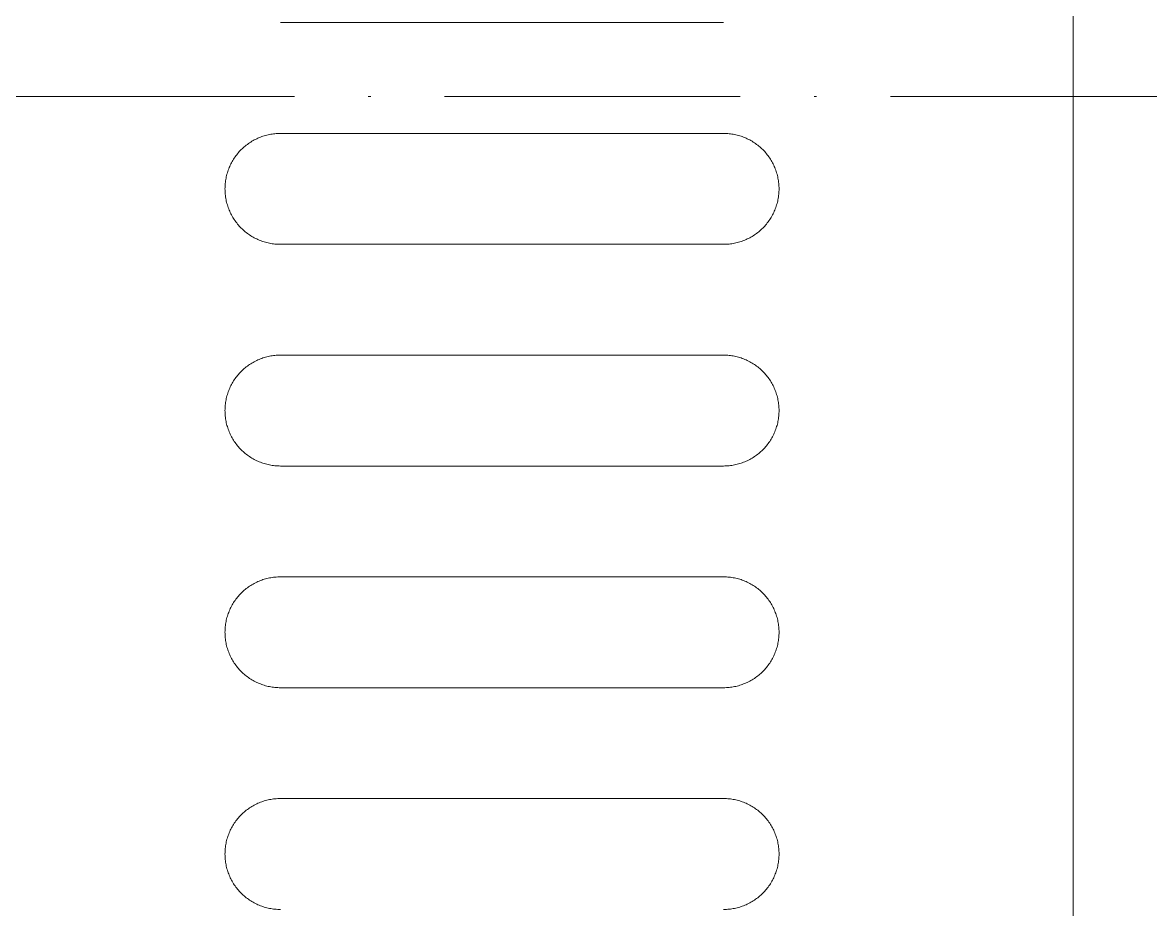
# Model space of a CAD drawing. Header units: millimetres. Extents: x -159872 to 386485, y -250577 to 158966.
# Drawn here: x 159343.53 to 159389.33, y 9386.06 to 9422.06 of the extents above; entities that cross this region are included whole.
import ezdxf

# ---------------------------------------------------------------- set-up
doc = ezdxf.new("R2010")
doc.units = ezdxf.units.MM
doc.header["$PDMODE"] = 1
doc.header["$PDSIZE"] = -2
doc.linetypes.add('ACAD_ISO10W100', pattern=[18, 12, -3, 0, -3])
doc.layers.add('LDS-equipment-kitchen equipment', color=3, linetype='Continuous', lineweight=13)
doc.layers.add('LDS-struct-extg-ceiling beams', color=252, linetype='ACAD_ISO10W100', lineweight=9)

# ---------------------------------------------------------------- blocks, each defined once
blk = doc.blocks.new('Group-344')
at = {"layer": 'LDS-equipment-kitchen equipment'}
for points in [[(98712.687, 45306.623, 0), (98712.687, 45989.023, 0)], [(98698.487, 45879.573, 0), (98680.487, 45879.573, 0)], [(98680.487, 45875.073, 0), (98680.432, 45875.072, 0), (98680.377, 45875.07, 0), (98680.322, 45875.067, 0), (98680.267, 45875.062, 0), (98680.212, 45875.056, 0), (98680.157, 45875.049, 0), (98680.102, 45875.04, 0), (98680.048, 45875.03, 0), (98679.994, 45875.018, 0), (98679.94, 45875.006, 0), (98679.887, 45874.992, 0), (98679.834, 45874.976, 0), (98679.781, 45874.96, 0), (98679.729, 45874.942, 0), (98679.677, 45874.922, 0), (98679.626, 45874.902, 0), (98679.575, 45874.88, 0), (98679.525, 45874.857, 0), (98679.476, 45874.833, 0), (98679.427, 45874.807, 0), (98679.378, 45874.781, 0), (98679.33, 45874.753, 0), (98679.283, 45874.724, 0), (98679.237, 45874.694, 0), (98679.192, 45874.663, 0), (98679.147, 45874.63, 0), (98679.103, 45874.597, 0), (98679.06, 45874.562, 0), (98679.018, 45874.527, 0), (98678.976, 45874.49, 0), (98678.936, 45874.453, 0), (98678.896, 45874.414, 0), (98678.858, 45874.375, 0), (98678.82, 45874.334, 0), (98678.783, 45874.293, 0), (98678.748, 45874.251, 0), (98678.713, 45874.207, 0), (98678.68, 45874.163, 0), (98678.648, 45874.119, 0), (98678.616, 45874.073, 0), (98678.586, 45874.027, 0), (98678.557, 45873.98, 0), (98678.529, 45873.932, 0), (98678.503, 45873.884, 0), (98678.477, 45873.835, 0), (98678.453, 45873.785, 0), (98678.43, 45873.735, 0), (98678.408, 45873.684, 0), (98678.388, 45873.633, 0), (98678.369, 45873.581, 0), (98678.351, 45873.529, 0), (98678.334, 45873.476, 0), (98678.319, 45873.423, 0), (98678.305, 45873.37, 0), (98678.292, 45873.316, 0), (98678.28, 45873.262, 0), (98678.27, 45873.208, 0), (98678.262, 45873.153, 0), (98678.254, 45873.099, 0), (98678.248, 45873.044, 0), (98678.243, 45872.989, 0), (98678.24, 45872.934, 0), (98678.238, 45872.878, 0), (98678.237, 45872.823, 0)], [(98698.487, 45875.073, 0), (98680.487, 45875.073, 0)], [(98700.737, 45872.823, 0), (98700.737, 45872.878, 0), (98700.735, 45872.934, 0), (98700.731, 45872.989, 0), (98700.726, 45873.044, 0), (98700.72, 45873.099, 0), (98700.713, 45873.153, 0), (98700.704, 45873.208, 0), (98700.694, 45873.262, 0), (98700.683, 45873.316, 0), (98700.67, 45873.37, 0), (98700.656, 45873.423, 0), (98700.64, 45873.476, 0), (98700.624, 45873.529, 0), (98700.606, 45873.581, 0), (98700.586, 45873.633, 0), (98700.566, 45873.684, 0), (98700.544, 45873.735, 0), (98700.521, 45873.785, 0), (98700.497, 45873.835, 0), (98700.472, 45873.884, 0), (98700.445, 45873.932, 0), (98700.417, 45873.98, 0), (98700.388, 45874.027, 0), (98700.358, 45874.073, 0), (98700.327, 45874.119, 0), (98700.294, 45874.163, 0), (98700.261, 45874.207, 0), (98700.227, 45874.251, 0), (98700.191, 45874.293, 0), (98700.154, 45874.334, 0), (98700.117, 45874.375, 0), (98700.078, 45874.414, 0), (98700.039, 45874.453, 0), (98699.998, 45874.49, 0), (98699.957, 45874.527, 0), (98699.915, 45874.562, 0), (98699.872, 45874.597, 0), (98699.828, 45874.63, 0), (98699.783, 45874.663, 0), (98699.737, 45874.694, 0), (98699.691, 45874.724, 0), (98699.644, 45874.753, 0), (98699.596, 45874.781, 0), (98699.548, 45874.807, 0), (98699.499, 45874.833, 0), (98699.449, 45874.857, 0), (98699.399, 45874.88, 0), (98699.348, 45874.902, 0), (98699.297, 45874.922, 0), (98699.245, 45874.942, 0), (98699.193, 45874.96, 0), (98699.14, 45874.976, 0), (98699.087, 45874.992, 0), (98699.034, 45875.006, 0), (98698.98, 45875.018, 0), (98698.926, 45875.03, 0), (98698.872, 45875.04, 0), (98698.817, 45875.049, 0), (98698.763, 45875.056, 0), (98698.708, 45875.062, 0), (98698.653, 45875.067, 0), (98698.598, 45875.07, 0), (98698.542, 45875.072, 0), (98698.487, 45875.073, 0)], [(98678.237, 45872.823, 0), (98678.238, 45872.768, 0), (98678.24, 45872.713, 0), (98678.243, 45872.658, 0), (98678.248, 45872.603, 0), (98678.254, 45872.548, 0), (98678.262, 45872.493, 0), (98678.27, 45872.438, 0), (98678.28, 45872.384, 0), (98678.292, 45872.33, 0), (98678.305, 45872.276, 0), (98678.319, 45872.223, 0), (98678.334, 45872.17, 0), (98678.351, 45872.117, 0), (98678.369, 45872.065, 0), (98678.388, 45872.013, 0), (98678.408, 45871.962, 0), (98678.43, 45871.911, 0), (98678.453, 45871.861, 0), (98678.477, 45871.812, 0), (98678.503, 45871.763, 0), (98678.529, 45871.714, 0), (98678.557, 45871.666, 0), (98678.586, 45871.619, 0), (98678.616, 45871.573, 0), (98678.648, 45871.528, 0), (98678.68, 45871.483, 0), (98678.713, 45871.439, 0), (98678.748, 45871.396, 0), (98678.783, 45871.354, 0), (98678.82, 45871.312, 0), (98678.858, 45871.272, 0), (98678.896, 45871.232, 0), (98678.936, 45871.194, 0), (98678.976, 45871.156, 0), (98679.018, 45871.119, 0), (98679.06, 45871.084, 0), (98679.103, 45871.049, 0), (98679.147, 45871.016, 0), (98679.192, 45870.984, 0), (98679.237, 45870.952, 0), (98679.283, 45870.922, 0), (98679.33, 45870.893, 0), (98679.378, 45870.865, 0), (98679.427, 45870.839, 0), (98679.476, 45870.813, 0), (98679.525, 45870.789, 0), (98679.575, 45870.766, 0), (98679.626, 45870.744, 0), (98679.677, 45870.724, 0), (98679.729, 45870.705, 0), (98679.781, 45870.687, 0), (98679.834, 45870.67, 0), (98679.887, 45870.655, 0), (98679.94, 45870.641, 0), (98679.994, 45870.628, 0), (98680.048, 45870.616, 0), (98680.102, 45870.606, 0), (98680.157, 45870.598, 0), (98680.212, 45870.59, 0), (98680.267, 45870.584, 0), (98680.322, 45870.579, 0), (98680.377, 45870.576, 0), (98680.432, 45870.574, 0), (98680.487, 45870.573, 0)], [(98698.487, 45870.573, 0), (98698.542, 45870.574, 0), (98698.598, 45870.576, 0), (98698.653, 45870.579, 0), (98698.708, 45870.584, 0), (98698.763, 45870.59, 0), (98698.817, 45870.598, 0), (98698.872, 45870.606, 0), (98698.926, 45870.616, 0), (98698.98, 45870.628, 0), (98699.034, 45870.641, 0), (98699.087, 45870.655, 0), (98699.14, 45870.67, 0), (98699.193, 45870.687, 0), (98699.245, 45870.705, 0), (98699.297, 45870.724, 0), (98699.348, 45870.744, 0), (98699.399, 45870.766, 0), (98699.449, 45870.789, 0), (98699.499, 45870.813, 0), (98699.548, 45870.839, 0), (98699.596, 45870.865, 0), (98699.644, 45870.893, 0), (98699.691, 45870.922, 0), (98699.737, 45870.952, 0), (98699.783, 45870.984, 0), (98699.828, 45871.016, 0), (98699.872, 45871.049, 0), (98699.915, 45871.084, 0), (98699.957, 45871.119, 0), (98699.998, 45871.156, 0), (98700.039, 45871.194, 0), (98700.078, 45871.232, 0), (98700.117, 45871.272, 0), (98700.154, 45871.312, 0), (98700.191, 45871.354, 0), (98700.227, 45871.396, 0), (98700.261, 45871.439, 0), (98700.294, 45871.483, 0), (98700.327, 45871.528, 0), (98700.358, 45871.573, 0), (98700.388, 45871.619, 0), (98700.417, 45871.666, 0), (98700.445, 45871.714, 0), (98700.472, 45871.763, 0), (98700.497, 45871.812, 0), (98700.521, 45871.861, 0), (98700.544, 45871.911, 0), (98700.566, 45871.962, 0), (98700.586, 45872.013, 0), (98700.606, 45872.065, 0), (98700.624, 45872.117, 0), (98700.64, 45872.17, 0), (98700.656, 45872.223, 0), (98700.67, 45872.276, 0), (98700.683, 45872.33, 0), (98700.694, 45872.384, 0), (98700.704, 45872.438, 0), (98700.713, 45872.493, 0), (98700.72, 45872.548, 0), (98700.726, 45872.603, 0), (98700.731, 45872.658, 0), (98700.735, 45872.713, 0), (98700.737, 45872.768, 0), (98700.737, 45872.823, 0)], [(98698.487, 45870.573, 0), (98680.487, 45870.573, 0)], [(98680.487, 45866.073, 0), (98680.432, 45866.072, 0), (98680.377, 45866.07, 0), (98680.322, 45866.067, 0), (98680.267, 45866.062, 0), (98680.212, 45866.056, 0), (98680.157, 45866.049, 0), (98680.102, 45866.04, 0), (98680.048, 45866.03, 0), (98679.994, 45866.018, 0), (98679.94, 45866.006, 0), (98679.887, 45865.992, 0), (98679.834, 45865.976, 0), (98679.781, 45865.96, 0), (98679.729, 45865.942, 0), (98679.677, 45865.922, 0), (98679.626, 45865.902, 0), (98679.575, 45865.88, 0), (98679.525, 45865.857, 0), (98679.476, 45865.833, 0), (98679.427, 45865.807, 0), (98679.378, 45865.781, 0), (98679.33, 45865.753, 0), (98679.283, 45865.724, 0), (98679.237, 45865.694, 0), (98679.192, 45865.663, 0), (98679.147, 45865.63, 0), (98679.103, 45865.597, 0), (98679.06, 45865.562, 0), (98679.018, 45865.527, 0), (98678.976, 45865.49, 0), (98678.936, 45865.453, 0), (98678.896, 45865.414, 0), (98678.858, 45865.375, 0), (98678.82, 45865.334, 0), (98678.783, 45865.293, 0), (98678.748, 45865.25, 0), (98678.713, 45865.207, 0), (98678.68, 45865.163, 0), (98678.648, 45865.119, 0), (98678.616, 45865.073, 0), (98678.586, 45865.027, 0), (98678.557, 45864.98, 0), (98678.529, 45864.932, 0), (98678.503, 45864.884, 0), (98678.477, 45864.835, 0), (98678.453, 45864.785, 0), (98678.43, 45864.735, 0), (98678.408, 45864.684, 0), (98678.388, 45864.633, 0), (98678.369, 45864.581, 0), (98678.351, 45864.529, 0), (98678.334, 45864.476, 0), (98678.319, 45864.423, 0), (98678.305, 45864.37, 0), (98678.292, 45864.316, 0), (98678.28, 45864.262, 0), (98678.27, 45864.208, 0), (98678.262, 45864.153, 0), (98678.254, 45864.099, 0), (98678.248, 45864.044, 0), (98678.243, 45863.989, 0), (98678.24, 45863.934, 0), (98678.238, 45863.878, 0), (98678.237, 45863.823, 0)], [(98698.487, 45866.073, 0), (98680.487, 45866.073, 0)], [(98700.737, 45863.823, 0), (98700.737, 45863.878, 0), (98700.735, 45863.934, 0), (98700.731, 45863.989, 0), (98700.726, 45864.044, 0), (98700.72, 45864.099, 0), (98700.713, 45864.153, 0), (98700.704, 45864.208, 0), (98700.694, 45864.262, 0), (98700.683, 45864.316, 0), (98700.67, 45864.37, 0), (98700.656, 45864.423, 0), (98700.64, 45864.476, 0), (98700.624, 45864.529, 0), (98700.606, 45864.581, 0), (98700.586, 45864.633, 0), (98700.566, 45864.684, 0), (98700.544, 45864.735, 0), (98700.521, 45864.785, 0), (98700.497, 45864.835, 0), (98700.472, 45864.884, 0), (98700.445, 45864.932, 0), (98700.417, 45864.98, 0), (98700.388, 45865.027, 0), (98700.358, 45865.073, 0), (98700.327, 45865.119, 0), (98700.294, 45865.163, 0), (98700.261, 45865.207, 0), (98700.227, 45865.25, 0), (98700.191, 45865.293, 0), (98700.154, 45865.334, 0), (98700.117, 45865.375, 0), (98700.078, 45865.414, 0), (98700.039, 45865.453, 0), (98699.998, 45865.49, 0), (98699.957, 45865.527, 0), (98699.915, 45865.562, 0), (98699.872, 45865.597, 0), (98699.828, 45865.63, 0), (98699.783, 45865.663, 0), (98699.737, 45865.694, 0), (98699.691, 45865.724, 0), (98699.644, 45865.753, 0), (98699.596, 45865.781, 0), (98699.548, 45865.807, 0), (98699.499, 45865.833, 0), (98699.449, 45865.857, 0), (98699.399, 45865.88, 0), (98699.348, 45865.902, 0), (98699.297, 45865.922, 0), (98699.245, 45865.942, 0), (98699.193, 45865.96, 0), (98699.14, 45865.976, 0), (98699.087, 45865.992, 0), (98699.034, 45866.006, 0), (98698.98, 45866.018, 0), (98698.926, 45866.03, 0), (98698.872, 45866.04, 0), (98698.817, 45866.049, 0), (98698.763, 45866.056, 0), (98698.708, 45866.062, 0), (98698.653, 45866.067, 0), (98698.598, 45866.07, 0), (98698.542, 45866.072, 0), (98698.487, 45866.073, 0)], [(98678.237, 45863.823, 0), (98678.238, 45863.768, 0), (98678.24, 45863.713, 0), (98678.243, 45863.658, 0), (98678.248, 45863.603, 0), (98678.254, 45863.548, 0), (98678.262, 45863.493, 0), (98678.27, 45863.438, 0), (98678.28, 45863.384, 0), (98678.292, 45863.33, 0), (98678.305, 45863.276, 0), (98678.319, 45863.223, 0), (98678.334, 45863.17, 0), (98678.351, 45863.117, 0), (98678.369, 45863.065, 0), (98678.388, 45863.013, 0), (98678.408, 45862.962, 0), (98678.43, 45862.911, 0), (98678.453, 45862.861, 0), (98678.477, 45862.811, 0), (98678.503, 45862.762, 0), (98678.529, 45862.714, 0), (98678.557, 45862.666, 0), (98678.586, 45862.619, 0), (98678.616, 45862.573, 0), (98678.648, 45862.528, 0), (98678.68, 45862.483, 0), (98678.713, 45862.439, 0), (98678.748, 45862.396, 0), (98678.783, 45862.353, 0), (98678.82, 45862.312, 0), (98678.858, 45862.272, 0), (98678.896, 45862.232, 0), (98678.936, 45862.194, 0), (98678.976, 45862.156, 0), (98679.018, 45862.119, 0), (98679.06, 45862.084, 0), (98679.103, 45862.049, 0), (98679.147, 45862.016, 0), (98679.192, 45861.984, 0), (98679.237, 45861.952, 0), (98679.283, 45861.922, 0), (98679.33, 45861.893, 0), (98679.378, 45861.865, 0), (98679.427, 45861.839, 0), (98679.476, 45861.813, 0), (98679.525, 45861.789, 0), (98679.575, 45861.766, 0), (98679.626, 45861.744, 0), (98679.677, 45861.724, 0), (98679.729, 45861.705, 0), (98679.781, 45861.687, 0), (98679.834, 45861.67, 0), (98679.887, 45861.655, 0), (98679.94, 45861.641, 0), (98679.994, 45861.628, 0), (98680.048, 45861.616, 0), (98680.102, 45861.606, 0), (98680.157, 45861.597, 0), (98680.212, 45861.59, 0), (98680.267, 45861.584, 0), (98680.322, 45861.579, 0), (98680.377, 45861.576, 0), (98680.432, 45861.574, 0), (98680.487, 45861.573, 0)], [(98698.487, 45861.573, 0), (98698.542, 45861.574, 0), (98698.598, 45861.576, 0), (98698.653, 45861.579, 0), (98698.708, 45861.584, 0), (98698.763, 45861.59, 0), (98698.817, 45861.597, 0), (98698.872, 45861.606, 0), (98698.926, 45861.616, 0), (98698.98, 45861.628, 0), (98699.034, 45861.641, 0), (98699.087, 45861.655, 0), (98699.14, 45861.67, 0), (98699.193, 45861.687, 0), (98699.245, 45861.705, 0), (98699.297, 45861.724, 0), (98699.348, 45861.744, 0), (98699.399, 45861.766, 0), (98699.449, 45861.789, 0), (98699.499, 45861.813, 0), (98699.548, 45861.839, 0), (98699.596, 45861.865, 0), (98699.644, 45861.893, 0), (98699.691, 45861.922, 0), (98699.737, 45861.952, 0), (98699.783, 45861.984, 0), (98699.828, 45862.016, 0), (98699.872, 45862.049, 0), (98699.915, 45862.084, 0), (98699.957, 45862.119, 0), (98699.998, 45862.156, 0), (98700.039, 45862.194, 0), (98700.078, 45862.232, 0), (98700.117, 45862.272, 0), (98700.154, 45862.312, 0), (98700.191, 45862.353, 0), (98700.227, 45862.396, 0), (98700.261, 45862.439, 0), (98700.294, 45862.483, 0), (98700.327, 45862.528, 0), (98700.358, 45862.573, 0), (98700.388, 45862.619, 0), (98700.417, 45862.666, 0), (98700.445, 45862.714, 0), (98700.472, 45862.762, 0), (98700.497, 45862.811, 0), (98700.521, 45862.861, 0), (98700.544, 45862.911, 0), (98700.566, 45862.962, 0), (98700.586, 45863.013, 0), (98700.606, 45863.065, 0), (98700.624, 45863.117, 0), (98700.64, 45863.17, 0), (98700.656, 45863.223, 0), (98700.67, 45863.276, 0), (98700.683, 45863.33, 0), (98700.694, 45863.384, 0), (98700.704, 45863.438, 0), (98700.713, 45863.493, 0), (98700.72, 45863.548, 0), (98700.726, 45863.603, 0), (98700.731, 45863.658, 0), (98700.735, 45863.713, 0), (98700.737, 45863.768, 0), (98700.737, 45863.823, 0)], [(98698.487, 45861.573, 0), (98680.487, 45861.573, 0)], [(98680.487, 45857.073, 0), (98680.432, 45857.072, 0), (98680.377, 45857.07, 0), (98680.322, 45857.067, 0), (98680.267, 45857.062, 0), (98680.212, 45857.056, 0), (98680.157, 45857.049, 0), (98680.102, 45857.04, 0), (98680.048, 45857.03, 0), (98679.994, 45857.018, 0), (98679.94, 45857.006, 0), (98679.887, 45856.992, 0), (98679.834, 45856.976, 0), (98679.781, 45856.96, 0), (98679.729, 45856.942, 0), (98679.677, 45856.922, 0), (98679.626, 45856.902, 0), (98679.575, 45856.88, 0), (98679.525, 45856.857, 0), (98679.476, 45856.833, 0), (98679.427, 45856.807, 0), (98679.378, 45856.781, 0), (98679.33, 45856.753, 0), (98679.283, 45856.724, 0), (98679.237, 45856.694, 0), (98679.192, 45856.663, 0), (98679.147, 45856.63, 0), (98679.103, 45856.597, 0), (98679.06, 45856.562, 0), (98679.018, 45856.527, 0), (98678.976, 45856.49, 0), (98678.936, 45856.453, 0), (98678.896, 45856.414, 0), (98678.858, 45856.375, 0), (98678.82, 45856.334, 0), (98678.783, 45856.293, 0), (98678.748, 45856.251, 0), (98678.713, 45856.207, 0), (98678.68, 45856.163, 0), (98678.648, 45856.119, 0), (98678.616, 45856.073, 0), (98678.586, 45856.027, 0), (98678.557, 45855.98, 0), (98678.529, 45855.932, 0), (98678.503, 45855.884, 0), (98678.477, 45855.835, 0), (98678.453, 45855.785, 0), (98678.43, 45855.735, 0), (98678.408, 45855.684, 0), (98678.388, 45855.633, 0), (98678.369, 45855.581, 0), (98678.351, 45855.529, 0), (98678.334, 45855.476, 0), (98678.319, 45855.423, 0), (98678.305, 45855.37, 0), (98678.292, 45855.316, 0), (98678.28, 45855.262, 0), (98678.27, 45855.208, 0), (98678.262, 45855.153, 0), (98678.254, 45855.099, 0), (98678.248, 45855.044, 0), (98678.243, 45854.989, 0), (98678.24, 45854.934, 0), (98678.238, 45854.878, 0), (98678.237, 45854.823, 0)], [(98698.487, 45857.073, 0), (98680.487, 45857.073, 0)], [(98700.737, 45854.823, 0), (98700.737, 45854.878, 0), (98700.735, 45854.934, 0), (98700.731, 45854.989, 0), (98700.726, 45855.044, 0), (98700.72, 45855.099, 0), (98700.713, 45855.153, 0), (98700.704, 45855.208, 0), (98700.694, 45855.262, 0), (98700.683, 45855.316, 0), (98700.67, 45855.37, 0), (98700.656, 45855.423, 0), (98700.64, 45855.476, 0), (98700.624, 45855.529, 0), (98700.606, 45855.581, 0), (98700.586, 45855.633, 0), (98700.566, 45855.684, 0), (98700.544, 45855.735, 0), (98700.521, 45855.785, 0), (98700.497, 45855.835, 0), (98700.472, 45855.884, 0), (98700.445, 45855.932, 0), (98700.417, 45855.98, 0), (98700.388, 45856.027, 0), (98700.358, 45856.073, 0), (98700.327, 45856.119, 0), (98700.294, 45856.163, 0), (98700.261, 45856.207, 0), (98700.227, 45856.251, 0), (98700.191, 45856.293, 0), (98700.154, 45856.334, 0), (98700.117, 45856.375, 0), (98700.078, 45856.414, 0), (98700.039, 45856.453, 0), (98699.998, 45856.49, 0), (98699.957, 45856.527, 0), (98699.915, 45856.562, 0), (98699.872, 45856.597, 0), (98699.828, 45856.63, 0), (98699.783, 45856.663, 0), (98699.737, 45856.694, 0), (98699.691, 45856.724, 0), (98699.644, 45856.753, 0), (98699.596, 45856.781, 0), (98699.548, 45856.807, 0), (98699.499, 45856.833, 0), (98699.449, 45856.857, 0), (98699.399, 45856.88, 0), (98699.348, 45856.902, 0), (98699.297, 45856.922, 0), (98699.245, 45856.942, 0), (98699.193, 45856.96, 0), (98699.14, 45856.976, 0), (98699.087, 45856.992, 0), (98699.034, 45857.006, 0), (98698.98, 45857.018, 0), (98698.926, 45857.03, 0), (98698.872, 45857.04, 0), (98698.817, 45857.049, 0), (98698.763, 45857.056, 0), (98698.708, 45857.062, 0), (98698.653, 45857.067, 0), (98698.598, 45857.07, 0), (98698.542, 45857.072, 0), (98698.487, 45857.073, 0)], [(98678.237, 45854.823, 0), (98678.238, 45854.768, 0), (98678.24, 45854.713, 0), (98678.243, 45854.658, 0), (98678.248, 45854.603, 0), (98678.254, 45854.548, 0), (98678.262, 45854.493, 0), (98678.27, 45854.438, 0), (98678.28, 45854.384, 0), (98678.292, 45854.33, 0), (98678.305, 45854.276, 0), (98678.319, 45854.223, 0), (98678.334, 45854.17, 0), (98678.351, 45854.117, 0), (98678.369, 45854.065, 0), (98678.388, 45854.013, 0), (98678.408, 45853.962, 0), (98678.43, 45853.911, 0), (98678.453, 45853.861, 0), (98678.477, 45853.811, 0), (98678.503, 45853.762, 0), (98678.529, 45853.714, 0), (98678.557, 45853.666, 0), (98678.586, 45853.619, 0), (98678.616, 45853.573, 0), (98678.648, 45853.528, 0), (98678.68, 45853.483, 0), (98678.713, 45853.439, 0), (98678.748, 45853.396, 0), (98678.783, 45853.353, 0), (98678.82, 45853.312, 0), (98678.858, 45853.272, 0), (98678.896, 45853.232, 0), (98678.936, 45853.194, 0), (98678.976, 45853.156, 0), (98679.018, 45853.119, 0), (98679.06, 45853.084, 0), (98679.103, 45853.049, 0), (98679.147, 45853.016, 0), (98679.192, 45852.984, 0), (98679.237, 45852.952, 0), (98679.283, 45852.922, 0), (98679.33, 45852.893, 0), (98679.378, 45852.865, 0), (98679.427, 45852.839, 0), (98679.476, 45852.813, 0), (98679.525, 45852.789, 0), (98679.575, 45852.766, 0), (98679.626, 45852.744, 0), (98679.677, 45852.724, 0), (98679.729, 45852.705, 0), (98679.781, 45852.687, 0), (98679.834, 45852.67, 0), (98679.887, 45852.655, 0), (98679.94, 45852.641, 0), (98679.994, 45852.628, 0), (98680.048, 45852.616, 0), (98680.102, 45852.606, 0), (98680.157, 45852.597, 0), (98680.212, 45852.59, 0), (98680.267, 45852.584, 0), (98680.322, 45852.579, 0), (98680.377, 45852.576, 0), (98680.432, 45852.574, 0), (98680.487, 45852.573, 0)], [(98698.487, 45852.573, 0), (98698.542, 45852.574, 0), (98698.598, 45852.576, 0), (98698.653, 45852.579, 0), (98698.708, 45852.584, 0), (98698.763, 45852.59, 0), (98698.817, 45852.597, 0), (98698.872, 45852.606, 0), (98698.926, 45852.616, 0), (98698.98, 45852.628, 0), (98699.034, 45852.641, 0), (98699.087, 45852.655, 0), (98699.14, 45852.67, 0), (98699.193, 45852.687, 0), (98699.245, 45852.705, 0), (98699.297, 45852.724, 0), (98699.348, 45852.744, 0), (98699.399, 45852.766, 0), (98699.449, 45852.789, 0), (98699.499, 45852.813, 0), (98699.548, 45852.839, 0), (98699.596, 45852.865, 0), (98699.644, 45852.893, 0), (98699.691, 45852.922, 0), (98699.737, 45852.952, 0), (98699.783, 45852.984, 0), (98699.828, 45853.016, 0), (98699.872, 45853.049, 0), (98699.915, 45853.084, 0), (98699.957, 45853.119, 0), (98699.998, 45853.156, 0), (98700.039, 45853.194, 0), (98700.078, 45853.232, 0), (98700.117, 45853.272, 0), (98700.154, 45853.312, 0), (98700.191, 45853.353, 0), (98700.227, 45853.396, 0), (98700.261, 45853.439, 0), (98700.294, 45853.483, 0), (98700.327, 45853.528, 0), (98700.358, 45853.573, 0), (98700.388, 45853.619, 0), (98700.417, 45853.666, 0), (98700.445, 45853.714, 0), (98700.472, 45853.762, 0), (98700.497, 45853.811, 0), (98700.521, 45853.861, 0), (98700.544, 45853.911, 0), (98700.566, 45853.962, 0), (98700.586, 45854.013, 0), (98700.606, 45854.065, 0), (98700.624, 45854.117, 0), (98700.64, 45854.17, 0), (98700.656, 45854.223, 0), (98700.67, 45854.276, 0), (98700.683, 45854.33, 0), (98700.694, 45854.384, 0), (98700.704, 45854.438, 0), (98700.713, 45854.493, 0), (98700.72, 45854.548, 0), (98700.726, 45854.603, 0), (98700.731, 45854.658, 0), (98700.735, 45854.713, 0), (98700.737, 45854.768, 0), (98700.737, 45854.823, 0)], [(98698.487, 45852.573, 0), (98680.487, 45852.573, 0)], [(98680.487, 45848.073, 0), (98680.432, 45848.072, 0), (98680.377, 45848.07, 0), (98680.322, 45848.067, 0), (98680.267, 45848.062, 0), (98680.212, 45848.056, 0), (98680.157, 45848.049, 0), (98680.102, 45848.04, 0), (98680.048, 45848.03, 0), (98679.994, 45848.018, 0), (98679.94, 45848.006, 0), (98679.887, 45847.992, 0), (98679.834, 45847.976, 0), (98679.781, 45847.96, 0), (98679.729, 45847.942, 0), (98679.677, 45847.922, 0), (98679.626, 45847.902, 0), (98679.575, 45847.88, 0), (98679.525, 45847.857, 0), (98679.476, 45847.833, 0), (98679.427, 45847.807, 0), (98679.378, 45847.781, 0), (98679.33, 45847.753, 0), (98679.283, 45847.724, 0), (98679.237, 45847.694, 0), (98679.192, 45847.663, 0), (98679.147, 45847.63, 0), (98679.103, 45847.597, 0), (98679.06, 45847.562, 0), (98679.018, 45847.527, 0), (98678.976, 45847.49, 0), (98678.936, 45847.453, 0), (98678.896, 45847.414, 0), (98678.858, 45847.375, 0), (98678.82, 45847.334, 0), (98678.783, 45847.293, 0), (98678.748, 45847.251, 0), (98678.713, 45847.207, 0), (98678.68, 45847.163, 0), (98678.648, 45847.119, 0), (98678.616, 45847.073, 0), (98678.586, 45847.027, 0), (98678.557, 45846.98, 0), (98678.529, 45846.932, 0), (98678.503, 45846.884, 0), (98678.477, 45846.835, 0), (98678.453, 45846.785, 0), (98678.43, 45846.735, 0), (98678.408, 45846.684, 0), (98678.388, 45846.633, 0), (98678.369, 45846.581, 0), (98678.351, 45846.529, 0), (98678.334, 45846.476, 0), (98678.319, 45846.423, 0), (98678.305, 45846.37, 0), (98678.292, 45846.316, 0), (98678.28, 45846.262, 0), (98678.27, 45846.208, 0), (98678.262, 45846.153, 0), (98678.254, 45846.099, 0), (98678.248, 45846.044, 0), (98678.243, 45845.989, 0), (98678.24, 45845.934, 0), (98678.238, 45845.878, 0), (98678.237, 45845.823, 0)], [(98698.487, 45848.073, 0), (98680.487, 45848.073, 0)], [(98700.737, 45845.823, 0), (98700.737, 45845.878, 0), (98700.735, 45845.934, 0), (98700.731, 45845.989, 0), (98700.726, 45846.044, 0), (98700.72, 45846.099, 0), (98700.713, 45846.153, 0), (98700.704, 45846.208, 0), (98700.694, 45846.262, 0), (98700.683, 45846.316, 0), (98700.67, 45846.37, 0), (98700.656, 45846.423, 0), (98700.64, 45846.476, 0), (98700.624, 45846.529, 0), (98700.606, 45846.581, 0), (98700.586, 45846.633, 0), (98700.566, 45846.684, 0), (98700.544, 45846.735, 0), (98700.521, 45846.785, 0), (98700.497, 45846.835, 0), (98700.472, 45846.884, 0), (98700.445, 45846.932, 0), (98700.417, 45846.98, 0), (98700.388, 45847.027, 0), (98700.358, 45847.073, 0), (98700.327, 45847.119, 0), (98700.294, 45847.163, 0), (98700.261, 45847.207, 0), (98700.227, 45847.251, 0), (98700.191, 45847.293, 0), (98700.154, 45847.334, 0), (98700.117, 45847.375, 0), (98700.078, 45847.414, 0), (98700.039, 45847.453, 0), (98699.998, 45847.49, 0), (98699.957, 45847.527, 0), (98699.915, 45847.562, 0), (98699.872, 45847.597, 0), (98699.828, 45847.63, 0), (98699.783, 45847.663, 0), (98699.737, 45847.694, 0), (98699.691, 45847.724, 0), (98699.644, 45847.753, 0), (98699.596, 45847.781, 0), (98699.548, 45847.807, 0), (98699.499, 45847.833, 0), (98699.449, 45847.857, 0), (98699.399, 45847.88, 0), (98699.348, 45847.902, 0), (98699.297, 45847.922, 0), (98699.245, 45847.942, 0), (98699.193, 45847.96, 0), (98699.14, 45847.976, 0), (98699.087, 45847.992, 0), (98699.034, 45848.006, 0), (98698.98, 45848.018, 0), (98698.926, 45848.03, 0), (98698.872, 45848.04, 0), (98698.817, 45848.049, 0), (98698.763, 45848.056, 0), (98698.708, 45848.062, 0), (98698.653, 45848.067, 0), (98698.598, 45848.07, 0), (98698.542, 45848.072, 0), (98698.487, 45848.073, 0)], [(98678.237, 45845.823, 0), (98678.238, 45845.768, 0), (98678.24, 45845.713, 0), (98678.243, 45845.658, 0), (98678.248, 45845.603, 0), (98678.254, 45845.548, 0), (98678.262, 45845.493, 0), (98678.27, 45845.438, 0), (98678.28, 45845.384, 0), (98678.292, 45845.33, 0), (98678.305, 45845.276, 0), (98678.319, 45845.223, 0), (98678.334, 45845.17, 0), (98678.351, 45845.117, 0), (98678.369, 45845.065, 0), (98678.388, 45845.013, 0), (98678.408, 45844.962, 0), (98678.43, 45844.911, 0), (98678.453, 45844.861, 0), (98678.477, 45844.812, 0), (98678.503, 45844.762, 0), (98678.529, 45844.714, 0), (98678.557, 45844.666, 0), (98678.586, 45844.619, 0), (98678.616, 45844.573, 0), (98678.648, 45844.528, 0), (98678.68, 45844.483, 0), (98678.713, 45844.439, 0), (98678.748, 45844.396, 0), (98678.783, 45844.353, 0), (98678.82, 45844.312, 0), (98678.858, 45844.272, 0), (98678.896, 45844.232, 0), (98678.936, 45844.194, 0), (98678.976, 45844.156, 0), (98679.018, 45844.119, 0), (98679.06, 45844.084, 0), (98679.103, 45844.049, 0), (98679.147, 45844.016, 0), (98679.192, 45843.984, 0), (98679.237, 45843.952, 0), (98679.283, 45843.922, 0), (98679.33, 45843.893, 0), (98679.378, 45843.865, 0), (98679.427, 45843.839, 0), (98679.476, 45843.813, 0), (98679.525, 45843.789, 0), (98679.575, 45843.766, 0), (98679.626, 45843.744, 0), (98679.677, 45843.724, 0), (98679.729, 45843.705, 0), (98679.781, 45843.687, 0), (98679.834, 45843.67, 0), (98679.887, 45843.655, 0), (98679.94, 45843.641, 0), (98679.994, 45843.628, 0), (98680.048, 45843.616, 0), (98680.102, 45843.606, 0), (98680.157, 45843.597, 0), (98680.212, 45843.59, 0), (98680.267, 45843.584, 0), (98680.322, 45843.579, 0), (98680.377, 45843.576, 0), (98680.432, 45843.574, 0), (98680.487, 45843.573, 0)], [(98698.487, 45843.573, 0), (98698.542, 45843.574, 0), (98698.598, 45843.576, 0), (98698.653, 45843.579, 0), (98698.708, 45843.584, 0), (98698.763, 45843.59, 0), (98698.817, 45843.597, 0), (98698.872, 45843.606, 0), (98698.926, 45843.616, 0), (98698.98, 45843.628, 0), (98699.034, 45843.641, 0), (98699.087, 45843.655, 0), (98699.14, 45843.67, 0), (98699.193, 45843.687, 0), (98699.245, 45843.705, 0), (98699.297, 45843.724, 0), (98699.348, 45843.744, 0), (98699.399, 45843.766, 0), (98699.449, 45843.789, 0), (98699.499, 45843.813, 0), (98699.548, 45843.839, 0), (98699.596, 45843.865, 0), (98699.644, 45843.893, 0), (98699.691, 45843.922, 0), (98699.737, 45843.952, 0), (98699.783, 45843.984, 0), (98699.828, 45844.016, 0), (98699.872, 45844.049, 0), (98699.915, 45844.084, 0), (98699.957, 45844.119, 0), (98699.998, 45844.156, 0), (98700.039, 45844.194, 0), (98700.078, 45844.232, 0), (98700.117, 45844.272, 0), (98700.154, 45844.312, 0), (98700.191, 45844.353, 0), (98700.227, 45844.396, 0), (98700.261, 45844.439, 0), (98700.294, 45844.483, 0), (98700.327, 45844.528, 0), (98700.358, 45844.573, 0), (98700.388, 45844.619, 0), (98700.417, 45844.666, 0), (98700.445, 45844.714, 0), (98700.472, 45844.762, 0), (98700.497, 45844.812, 0), (98700.521, 45844.861, 0), (98700.544, 45844.911, 0), (98700.566, 45844.962, 0), (98700.586, 45845.013, 0), (98700.606, 45845.065, 0), (98700.624, 45845.117, 0), (98700.64, 45845.17, 0), (98700.656, 45845.223, 0), (98700.67, 45845.276, 0), (98700.683, 45845.33, 0), (98700.694, 45845.384, 0), (98700.704, 45845.438, 0), (98700.713, 45845.493, 0), (98700.72, 45845.548, 0), (98700.726, 45845.603, 0), (98700.731, 45845.658, 0), (98700.735, 45845.713, 0), (98700.737, 45845.768, 0), (98700.737, 45845.823, 0)]]:
    blk.add_polyline3d(points, dxfattribs=at)
for p in [(98678.237, 45872.823), (98700.737, 45872.823), (98678.237, 45863.823), (98700.737, 45863.823), (98678.237, 45854.823), (98700.737, 45854.823), (98678.237, 45845.823), (98700.737, 45845.823)]:
    blk.add_point(p, dxfattribs=at)
blk = doc.blocks.new('Group-410')
at = {"layer": 'LDS-equipment-kitchen equipment'}
blk.add_blockref('Group-344', (0, 0), dxfattribs=at)

msp = doc.modelspace()

# ---------------------------------------------------------------- linework, layer by layer
at = {"layer": 'LDS-struct-extg-ceiling beams'}
msp.add_line((159825.17046, 9419.05329), (154221.54666, 9419.05329), dxfattribs=at)

# ---------------------------------------------------------------- block references
at = {"layer": 'LDS-equipment-kitchen equipment', "color": 7}
msp.add_blockref('Group-410', (60673.51323, -36457.51522), dxfattribs=at)

doc.saveas('drawing.dxf')
